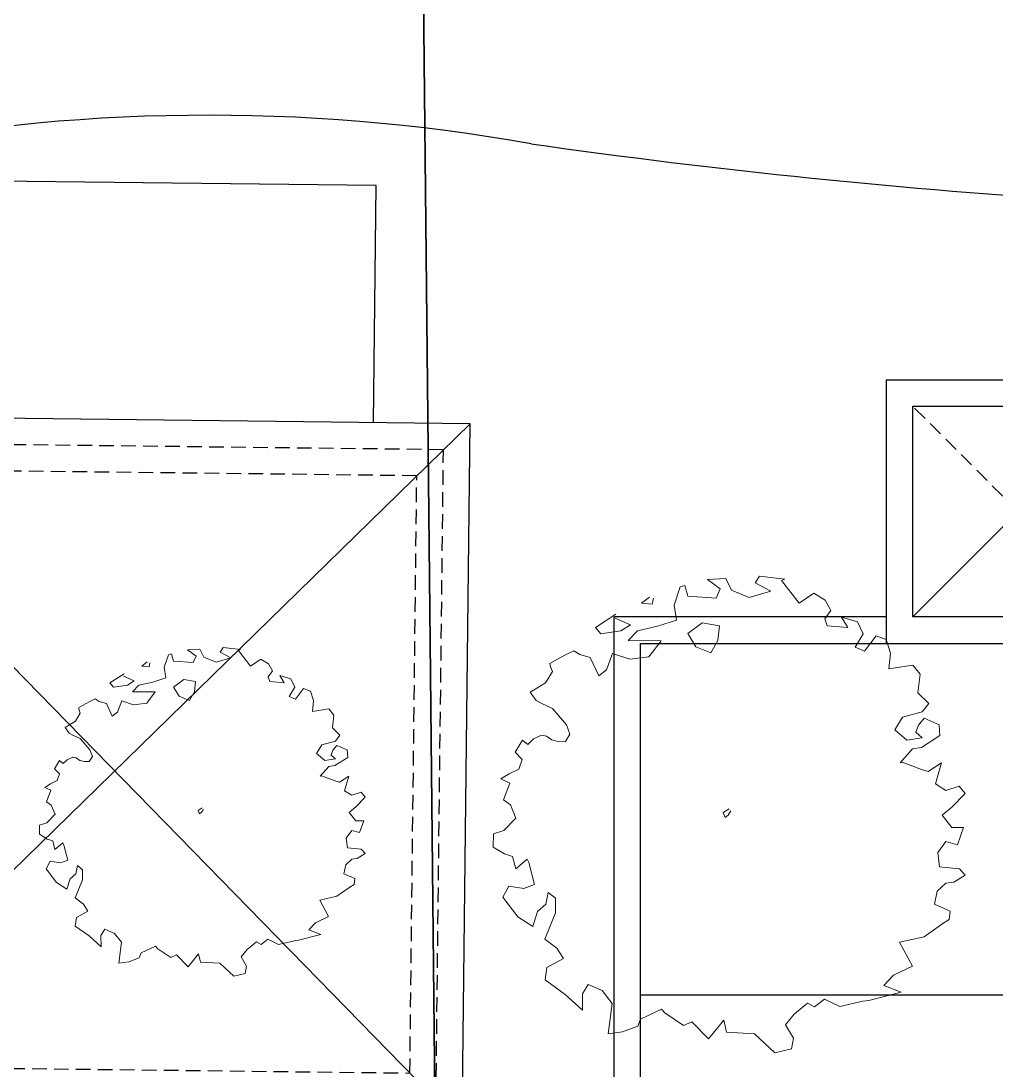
# Model space of a CAD drawing. Extents: x 2080 to 102399, y 2071 to 93424.
# Drawn here: x 84417.2 to 84750.1, y 79657 to 80015.3 of the extents above; entities that cross this region are included whole.
import ezdxf

# ---------------------------------------------------------------- set-up
doc = ezdxf.new("R2010")
doc.units = 0
doc.header["$LTSCALE"] = 20
doc.header["$MEASUREMENT"] = 0
doc.linetypes.add('HIDDEN', pattern=[0.375, 0.25, -0.125])
for name, color, linetype, lineweight in [('division', 13, 'Continuous', 18), ('Mango tree', 96, 'Continuous', 5), ('sappotta', 114, 'Continuous', 5)]:
    doc.layers.add(name, color=color, linetype=linetype, lineweight=lineweight)
for name, color, linetype in [('road', 2, 'Continuous'), ('Roof lilne', 31, 'Continuous'), ('wall', 13, 'Continuous')]:
    doc.layers.add(name, color=color, linetype=linetype)

# ---------------------------------------------------------------- blocks, each defined once
blk = doc.blocks.new('NEEM')
at = {"layer": 'sappotta', "linetype": 'Continuous'}
for p, q in [((0.1621555200003968, 1.143668736000109), (0.1417881600004876, 1.111901183999635)), ((0.2827906559996336, 1.129819391999263), (0.1621555200003968, 1.143668736000109)), ((-0.1911421439999685, 1.098867456000335), (-0.2130739199992604, 1.092349440000362)), ((-0.1770393599990712, 1.048361471999215), (-0.1911421439999685, 1.098867456000335)), ((0.003133440000510745, 1.132266239999808), (-0.08303616000011971, 1.127377152000008)), ((-0.08303616000011971, 1.127377152000008), (-0.02271744000017861, 1.083389183998861)), ((0.02976768000007723, 1.076871167998888), (0.003133440000510745, 1.132266239999808)), ((0.1417881600004876, 1.111901183999635), (0.2162073600002259, 1.071984383999734)), ((0.2671257600004537, 1.123303679999935), (0.2827906559996336, 1.129819391999263)), ((0.3509429760006242, 1.015778303999014), (0.2671257600004537, 1.123303679999935)), ((-0.2130739199992604, 1.092349440000362), (-0.242058239999551, 1.006818048000241)), ((-0.04308480000008785, 1.039401215999987), (-0.1770393599990712, 1.048361471999215)), ((-0.02271744000017861, 1.083389183998861), (-0.04308480000008785, 1.039401215999987)), ((0.1143705600006797, 1.04266137599916), (0.02976768000007723, 1.076871167998888)), ((0.2162073600002259, 1.071984383999734), (0.1143705600006797, 1.04266137599916)), ((0.4206643200004692, 1.063024127998688), (0.3509429760006242, 1.015778303999014)), ((0.4731494400002703, 1.029627648000314), (0.4206643200004692, 1.063024127998688)), ((-0.3587788799995906, 1.04347468800006), (-0.3955967999995664, 1.015778303999014)), ((-0.3955967999995664, 1.015778303999014), (-0.3454617599991252, 1.010891520000314)), ((-0.3454617599991252, 1.010891520000314), (-0.3399805439994452, 1.038587903999087)), ((-0.242058239999551, 1.006818048000241), (-0.2303078400000231, 0.9351359999986926)), ((0.5005670399996234, 0.981568511999285), (0.4731494400002703, 1.029627648000314)), ((-0.5170176000001447, 0.9628323839997392), (-0.6141542400000617, 0.9009239040005923)), ((-0.5209343999995326, 0.9449118719994658), (-0.5209343999995326, 0.9449118719994658)), ((-0.4488652799991542, 0.9131420160001653), (-0.5209343999995326, 0.9449118719994658)), ((0.471582720000697, 0.9416517119998389), (0.5005670399996234, 0.981568511999285)), ((0.5514831360005701, 0.9498009599992656), (0.5812531200003832, 0.9001105919996917)), ((0.6266880000002857, 0.927804672000093), (0.5514831360005701, 0.9498009599992656)), ((-0.6141542400000617, 0.9009239040005923), (-0.5890867199996137, 0.8699719679993905)), ((-0.4935167999997248, 0.8838190079995911), (-0.4488652799991542, 0.9131420160001653)), ((-0.3196108799998001, 0.905810687999292), (-0.415180799999689, 0.8838190079995911)), ((-0.2303078400000231, 0.9351359999986926), (-0.3196108799998001, 0.905810687999292)), ((-0.1081036799996582, 0.9221022719993925), (-0.1770393599990712, 0.871598591998918)), ((-0.02741759999980786, 0.9082529279985465), (-0.1081036799996582, 0.9221022719993925)), ((-0.03446783999970648, 0.839017727999817), (-0.02741759999980786, 0.9082529279985465)), ((0.4825497600004383, 0.9082529279985465), (0.471582720000697, 0.9416517119998389)), ((0.5812531200003832, 0.9001105919996917), (0.4825497600004383, 0.9082529279985465)), ((0.6541055999996388, 0.8699719679993905), (0.6266880000002857, 0.927804672000093)), ((-0.5890867199996137, 0.8699719679993905), (-0.4935167999997248, 0.8838190079995911)), ((-0.415180799999689, 0.8838190079995911), (-0.4590489599995635, 0.839017727999817)), ((-0.1770393599990712, 0.871598591998918), (-0.1394403839994993, 0.8088767999988704)), ((0.6157209600005444, 0.8064322559989705), (0.6541055999996388, 0.8699719679993905)), ((0.7152076800007308, 0.8601960959986172), (0.6603724800006603, 0.7876984320000702)), ((0.7622092800002065, 0.8439045119985167), (0.7152076800007308, 0.8601960959986172)), ((-0.4590489599995635, 0.839017727999817), (-0.3031603199992787, 0.8373887999996441)), ((-0.3031603199992787, 0.8373887999996441), (-0.3611312639995958, 0.7616309759991964)), ((-0.1394403839994993, 0.8088767999988704), (-0.06736895999983972, 0.7795514879994698)), ((-0.06736895999983972, 0.7795514879994698), (-0.03446783999970648, 0.839017727999817)), ((0.6603724800006603, 0.7876984320000702), (0.6157209600005444, 0.8064322559989705)), ((0.7825766400001157, 0.778738175999024), (0.7622092800002065, 0.8439045119985167)), ((-0.7825766400001157, 0.7567441920004967), (-0.8303639039995687, 0.7290501120000954)), ((-0.7488921599992864, 0.7738513919998695), (-0.7825766400001157, 0.7567441920004967)), ((-0.7167743999998493, 0.7893273600002431), (-0.7488921599992864, 0.7738513919998695)), ((-0.6885734399993453, 0.7722201599985965), (-0.7167743999998493, 0.7893273600002431)), ((-0.6384383999993588, 0.757559807999769), (-0.6885734399993453, 0.7722201599985965)), ((-0.5984870399997817, 0.6720284159996481), (-0.6384383999993588, 0.757559807999769)), ((-0.5334681599993019, 0.7762959359997694), (-0.561671423999087, 0.6989091839991488)), ((-0.4519987199996649, 0.7502261760000692), (-0.5334681599993019, 0.7762959359997694)), ((-0.3611312639995958, 0.7616309759991964), (-0.4519987199996649, 0.7502261760000692)), ((0.7755264000002171, 0.7037959680001222), (0.7825766400001157, 0.778738175999024)), ((-0.8303639039995687, 0.7290501120000954), (-0.8264447999990807, 0.7143874560006225)), ((-0.8264447999990807, 0.7143874560006225), (-0.8178278400000636, 0.6923934719998215)), ((-0.561671423999087, 0.6989091839991488), (-0.5984870399997817, 0.6720284159996481)), ((0.888330240000414, 0.7225320960001227), (0.7755264000002171, 0.7037959680001222)), ((0.923579136000626, 0.6785441279989755), (0.888330240000414, 0.7225320960001227)), ((-0.8178278400000636, 0.6923934719998215), (-0.8499455999999554, 0.6378140159986287)), ((0.9126144000001659, 0.5905704959996001), (0.923579136000626, 0.6785441279989755)), ((-0.8922470399998019, 0.6125644800004011), (-0.922798079999211, 0.593830655999227)), ((-0.8499455999999554, 0.6378140159986287), (-0.8922470399998019, 0.6125644800004011)), ((-0.922798079999211, 0.593830655999227), (-0.8945971200000713, 0.5547294719990532)), ((-0.8945971200000713, 0.5547294719990532), (-0.8679628799991406, 0.5400668159995803)), ((0.9643161600006351, 0.5408801280000262), (0.9126144000001659, 0.5905704959996001)), ((-0.8679628799991406, 0.5400668159995803), (-0.8178278400000636, 0.5172595200001524)), ((-0.8178278400000636, 0.5172595200001524), (-0.7520255999997971, 0.4398727679995318)), ((0.8397619200004556, 0.4749004799996328), (0.9337651200003165, 0.5001523199985058)), ((0.9337651200003165, 0.5001523199985058), (0.9643161600006351, 0.5408801280000262)), ((0.8037273600002663, 0.4146232319990304), (0.8397619200004556, 0.4749004799996328)), ((0.9423820800002431, 0.4708270079991053), (0.9165312000004633, 0.4374305279984583)), ((1.01366784000038, 0.4390594559990859), (0.9423820800002431, 0.4708270079991053)), ((-0.7520255999997971, 0.4398727679995318), (-0.7347939840001345, 0.3942558720004854)), ((0.8601292800003648, 0.3665617920000841), (0.8037273600002663, 0.4146232319990304)), ((0.9165312000004633, 0.4374305279984583), (0.903997440000694, 0.4040340479996303)), ((0.903997440000694, 0.4040340479996303), (0.9329817600000752, 0.3779665919992112)), ((1.017584639999768, 0.3885557759986114), (1.01366784000038, 0.4390594559990859)), ((-0.9603993599994283, 0.3657461759985381), (-0.9940838399993481, 0.3095423999984632)), ((-0.9345484799996484, 0.3453834239990101), (-0.9603993599994283, 0.3657461759985381)), ((-0.9079165439998178, 0.3722641919985108), (-0.9345484799996484, 0.3453834239990101)), ((-0.8695295999996233, 0.389369087999512), (-0.9079165439998178, 0.3722641919985108)), ((-0.8460287999992033, 0.3861135359993568), (-0.8695295999996233, 0.389369087999512)), ((-0.8209612799996648, 0.367375103998711), (-0.8460287999992033, 0.3861135359993568)), ((-0.7880601599999864, 0.3592327679998562), (-0.8209612799996648, 0.367375103998711)), ((-0.7567257599994264, 0.3608593919998384), (-0.7880601599999864, 0.3592327679998562)), ((-0.7347939840001345, 0.3942558720004854), (-0.7567257599994264, 0.3608593919998384)), ((0.9329817600000752, 0.3779665919992112), (0.8601292800003648, 0.3665617920000841)), ((0.929846016000738, 0.3315363839988095), (1.017584639999768, 0.3885557759986114)), ((-0.9940838399993481, 0.3095423999984632), (-0.9611827199996696, 0.274514687998817)), ((0.8287948799998048, 0.259036415999617), (0.8875468800006274, 0.3258339839985638)), ((0.8875468800006274, 0.3258339839985638), (0.929846016000738, 0.3315363839988095)), ((-0.9611827199996696, 0.274514687998817), (-0.9776355839999269, 0.2289000959999612)), ((0.8381951999999728, 0.2622965759987892), (0.8287948799998048, 0.259036415999617)), ((0.9306316800002605, 0.2280844799984152), (0.8381951999999728, 0.2622965759987892)), ((1.025418240000363, 0.259036415999617), (0.961966079999911, 0.2174952959990151)), ((0.9964316160003364, 0.1596579839988408), (1.025418240000363, 0.259036415999617)), ((-1.023070463999375, 0.2077194240005156), (-1.062236159998974, 0.1824652800005424)), ((-0.9776355839999269, 0.2289000959999612), (-1.023070463999375, 0.2077194240005156)), ((0.961966079999911, 0.2174952959990151), (0.9306316800002605, 0.2280844799984152)), ((-1.062236159998974, 0.1824652800005424), (-1.019934720000492, 0.1621025279991954)), ((-1.019934720000492, 0.1621025279991954), (-1.048921344000064, 0.08390476800059332)), ((1.045785600000272, 0.1287060480003674), (0.9964316160003364, 0.1596579839988408)), ((1.109237759999814, 0.1490711040005408), (1.045785600000272, 0.1287060480003674)), ((1.073984256000585, 0.04887705599867331), (1.137438720000318, 0.1140433919986208)), ((1.137438720000318, 0.1140433919986208), (1.109237759999814, 0.1490711040005408)), ((-1.048921344000064, 0.08390476800059332), (-1.016801279999527, 0.05946854399871881)), ((-1.016801279999527, 0.05946854399871881), (-0.9909503999997469, -0.002442240001073515)), ((0.01958399999966787, 0.04073241599871835), (-0.0094003199992585, 0.02443852800024615)), ((-0.0094003199992585, 0.02443852800024615), (0, 0)), ((0, 0), (0.0140981760005161, 0.01140710399977252)), ((0.0140981760005161, 0.01140710399977252), (0.02741760000026261, 0.03095654400021886)), ((1.028551680000419, 0.0105914880000455), (1.073984256000585, 0.04887705599867331)), ((1.073984256000585, -0.04724121600020226), (1.028551680000419, 0.0105914880000455)), ((-0.9909503999997469, -0.002442240001073515), (-1.048135679999177, -0.06190387199967518)), ((1.128821759999937, -0.04724121600020226), (1.073984256000585, -0.04724121600020226)), ((1.099835136000365, -0.1287014400008957), (1.128821759999937, -0.04724121600020226)), ((-1.097487359998922, -0.07738214400114884), (-1.098270719999164, -0.1401062400000228)), ((-1.048135679999177, -0.06190387199967518), (-1.097487359998922, -0.07738214400114884)), ((-1.098270719999164, -0.1401062400000228), (-1.044218879999789, -0.1726871040013975)), ((1.007400960000268, -0.1661690880009701), (1.045785600000272, -0.1140364800003226)), ((1.045785600000272, -0.1140364800003226), (1.099835136000365, -0.1287014400008957)), ((-1.044218879999789, -0.1726871040013975), (-1.006619904000218, -0.1849075199997969)), ((-1.006619904000218, -0.1849075199997969), (-0.9917337599999883, -0.2435581440004171)), ((-0.9917337599999883, -0.2435581440004171), (-0.936898559999463, -0.1979389440002706)), ((-0.936898559999463, -0.1979389440002706), (-0.9298483199991097, -0.2134172159994705)), ((1.016017920001104, -0.2337799680008175), (1.007400960000268, -0.1661690880009701)), ((-0.9298483199991097, -0.2134172159994705), (-0.9024307199993018, -0.3176824320007654)), ((1.110021120000056, -0.2427425280011448), (1.016017920001104, -0.2337799680008175)), ((1.136655360000077, -0.2728811520009913), (1.110021120000056, -0.2427425280011448)), ((1.083386880000489, -0.3062776319998193), (1.136655360000077, -0.2728811520009913)), ((-1.024634880000121, -0.3250137599998197), (-1.052054783999665, -0.3779596800013678)), ((-0.952565759999743, -0.3364185600007659), (-1.024634880000121, -0.3250137599998197)), ((-0.9024307199993018, -0.3176824320007654), (-0.952565759999743, -0.3364185600007659)), ((1.004267520000212, -0.3494522880000659), (1.044999936000295, -0.3111667200014381)), ((1.044999936000295, -0.3111667200014381), (1.083386880000489, -0.3062776319998193)), ((-1.052054783999665, -0.3779596800013678), (-0.9815500799995789, -0.4708224000000882)), ((-0.8483788799994727, -0.4113584640008412), (-0.8374118399997315, -0.3551523839996662)), ((-0.8374118399997315, -0.3551523839996662), (-0.802944000000025, -0.3828487680007129)), ((-0.802944000000025, -0.3828487680007129), (-0.802944000000025, -0.4520862720000878)), ((0.9917337599999883, -0.4105451519999406), (1.004267520000212, -0.3494522880000659)), ((-0.9102643199994418, -0.5156236799998624), (-0.8883302399990498, -0.4455682560001151)), ((-0.8883302399990498, -0.4455682560001151), (-0.8483788799994727, -0.4113584640008412)), ((1.066152960000181, -0.4431260160008605), (0.9917337599999883, -0.4105451519999406)), ((1.061452800000552, -0.4838538240005619), (1.066152960000181, -0.4431260160008605)), ((-0.9815500799995789, -0.4708224000000882), (-0.9102643199994418, -0.5156236799998624)), ((-0.802944000000025, -0.4520862720000878), (-0.8530813440002021, -0.5759032320011102)), ((1.03168512000002, -0.5025922560012077), (1.061452800000552, -0.4838538240005619)), ((0.9431654400004845, -0.5653140480012553), (1.03168512000002, -0.5025922560012077)), ((-0.8530813440002021, -0.5759032320011102), (-0.796677119999913, -0.6190732799996113)), ((0.8264424959997996, -0.5913792000014837), (0.9431654400004845, -0.5653140480012553)), ((0.886763520000386, -0.7037913600011052), (0.8264424959997996, -0.5913792000014837)), ((-0.796677119999913, -0.6190732799996113), (-0.7661260799995944, -0.6679503360001036)), ((-0.7661260799995944, -0.6679503360001036), (-0.8444620800000848, -0.7103093760010779)), ((-0.8444620800000848, -0.7103093760010779), (-0.8522956800002248, -0.7697710079996796)), ((0.7974581760008732, -0.7469637120002517), (0.886763520000386, -0.7037913600011052)), ((-0.8522956800002248, -0.7697710079996796), (-0.7575114239989489, -0.838197504001073)), ((-0.6760396800000308, -0.835752960001173), (-0.6486220799997682, -0.7909516800013989)), ((-0.6486220799997682, -0.7909516800013989), (-0.5820364799992603, -0.8202746879996994)), ((0.75124224000092, -0.796651776001454), (0.7974581760008732, -0.7469637120002517)), ((-0.7575114239989489, -0.838197504001073), (-0.6752563199997894, -0.9123240960002477)), ((-0.6752563199997894, -0.9123240960002477), (-0.6760396800000308, -0.835752960001173)), ((-0.5820364799992603, -0.8202746879996994), (-0.5342538239992791, -0.8805542400009472)), ((0.6799564800003282, -0.8667048960001011), (0.834278400000585, -0.8276083199993991)), ((0.834278400000585, -0.8276083199993991), (0.75124224000092, -0.796651776001454)), ((-0.5342538239992791, -0.8805542400009472), (-0.5538355199992111, -1.024733952001043)), ((0.3266588160004176, -0.931873536000694), (0.3908966400003919, -0.8789276160014197)), ((0.3908966400003919, -0.8789276160014197), (0.4230144000007385, -0.8968458240010477)), ((0.4230144000007385, -0.8968458240010477), (0.4700160000002143, -0.8601891840007738)), ((0.4700160000002143, -0.8601891840007738), (0.5428684799999246, -0.8960302080013207)), ((0.5428684799999246, -0.8960302080013207), (0.651753216000543, -0.8707806720012741)), ((0.651753216000543, -0.8707806720012741), (0.6799564800003282, -0.8667048960001011)), ((-0.4010803199994371, -0.9546808320001219), (-0.3015936000001602, -0.9074350080004479)), ((-0.3015936000001602, -0.9074350080004479), (-0.2859263999998802, -0.9261711360004483)), ((-0.2859263999998802, -0.9261711360004483), (-0.1966233600001033, -0.9856350719996954)), ((0.2867097600001216, -0.9823772160011686), (0.3266588160004176, -0.931873536000694)), ((-0.4856855039993206, -1.014960384000915), (-0.4128330240000651, -0.9880796159995953)), ((-0.4128330240000651, -0.9880796159995953), (-0.4010803199994371, -0.9546808320001219)), ((-0.1966233600001033, -0.9856350719996954), (-0.1574576639991392, -0.9685301760009679)), ((-0.1574576639991392, -0.9685301760009679), (-0.07833600000003571, -1.049170176000644)), ((-0.07833600000003571, -1.049170176000644), (-0.006266880000111996, -0.9603832320008223)), ((-0.006266880000111996, -0.9603832320008223), (0.006264575999921362, -1.017402624000169)), ((0.3235276800005522, -1.045914624000943), (0.2867097600001216, -0.9823772160011686)), ((-0.5538355199992111, -1.024733952001043), (-0.4856855039993206, -1.014960384000915)), ((0.006264575999921362, -1.017402624000169), (0.1394380800002182, -1.025549568000315)), ((0.1394380800002182, -1.025549568000315), (0.2357890560001579, -1.115152128000318)), ((0.3141273600003842, -1.096416000000318), (0.3235276800005522, -1.045914624000943)), ((0.2357890560001579, -1.115152128000318), (0.3141273600003842, -1.096416000000318))]:
    blk.add_line(p, q, dxfattribs=at)
blk = doc.blocks.new('A$C4BBE2067')
for p, q in [((9.000001273372618, 392.9999976846448), (9.000001273372618, 320.9999976846602)), ((9.000001273372618, 392.9999976846448), (99.00000127334351, 392.9999976846666)), ((99.00000127334351, 392.9999976846666), (99.00000127334351, 320.9999976846602)), ((27.00000127334715, 388.4999976846484), (27.00000127334715, 383.9999976846557)), ((27.00000127334351, 388.4999976846484), (81.00000127337626, 388.499997684663)), ((81.0000012733799, 383.999997684663), (81.0000012733799, 388.499997684663)), ((18.00000127337262, 383.9999976846539), (18.00000127337262, 320.9999976846602)), ((18.00000127337262, 383.9999976846539), (27.00000127334715, 383.9999976846557)), ((18.00000127337262, 383.9999976846539), (90.00000127334351, 320.9999976846602)), ((90.00000127334351, 383.9999976846648), (18.00000127337262, 320.9999976846602)), ((81.0000012733799, 383.999997684663), (90.00000127334351, 383.9999976846648)), ((90.00000127334351, 383.9999976846648), (90.00000127334351, 320.9999976846602))]:
    blk.add_line(p, q)
at = {"layer": 'Roof lilne'}
for p, q in [((1.273343514185399e-06, 320.9999976846602), (1.273343514185399e-06, 80.99999768466023)), ((240.0000012733435, 320.9999976846602), (1.273343514185399e-06, 320.9999976846602)), ((240.0000012733435, 320.9999976846602), (1.273343514185399e-06, 80.99999768466023)), ((1.273343514185399e-06, 320.9999976846602), (240.0000012733726, 80.99999768470389)), ((240.0000012733435, 320.9999976846602), (240.0000012733726, 80.99999768470389)), ((1.273343514185399e-06, 80.99999768466023), (240.0000012733726, 80.99999768470389)), ((33.00000127331441, 80.9999976846675), (33.00000127334351, -2.315317942702677e-06)), ((207.0000012733144, 80.99999768469661), (207.0000012733435, -2.315317942702677e-06)), ((33.00000127334351, -2.315317942702677e-06), (207.0000012733435, -2.315317942702677e-06))]:
    blk.add_line(p, q, dxfattribs=at)
at = {"layer": 'wall', "color": 7, "linetype": 'HIDDEN'}
for p, q in [((9.000001273343514, 311.9999976846602), (9.000001273343514, 89.99999768466023)), ((231.0000012733726, 311.9999976846602), (9.000001273343514, 311.9999976846602)), ((231.0000012733726, 311.9999976846602), (231.0000012733726, 89.99999768470389)), ((18.00000127331441, 302.9999976846675), (18.00000127334351, 98.99999768466023)), ((222.0000012733435, 302.999997684653), (18.00000127331441, 302.9999976846675)), ((222.0000012733435, 302.999997684653), (222.0000012733726, 98.99999768471116)), ((18.00000127334351, 98.99999768466023), (222.0000012733726, 98.99999768471116)), ((9.000001273343514, 89.99999768466023), (231.0000012733726, 89.99999768470389))]:
    blk.add_line(p, q, dxfattribs=at)
blk = doc.blocks.new('A$C771B4E2E')
at = {"lineweight": -2}
for p, q in [((-28.04860196176095, -6.318499723679906), (-172.0486019617608, -6.318499723679793)), ((-156.9626264973808, -171.3184997236799), (-120.9626264973811, -135.3184997236799))]:
    blk.add_line(p, q, dxfattribs=at)
at = {"linetype": 'HIDDEN', "lineweight": -2}
blk.add_line((-156.9626264973808, -171.3184997236799), (-120.9626264973811, -207.3184997236799), dxfattribs=at)
at = {"layer": 'wall', "color": 2, "lineweight": -2}
for p, q in [((-19.04860196176082, 98.68150027632032), (-19.04860196176082, -135.3184997236799)), ((-28.04860196176105, 89.68150027631987), (-28.04860196176082, -126.3184997236799)), ((-28.04860196176105, -126.3184997236799), (-111.9626264973808, -126.3184997236798)), ((-111.9626264973808, -135.3184997236799), (-19.04860196176071, -135.3184997236799))]:
    blk.add_line(p, q, dxfattribs=at)
at = {"layer": 'wall', "lineweight": -2}
for p, q in [((-111.9626264973808, -126.3184997236798), (-216.9626264973808, -126.3184997236797)), ((-111.9626264973808, -126.3184997236798), (-111.9626264973808, -216.3184997236799)), ((-216.9626264973808, -135.3184997236799), (-120.9626264973812, -135.3184997236799)), ((-120.9626264973811, -135.3184997236799), (-120.9626264973808, -207.3184997236799)), ((-120.9626264973811, -207.3184997236799), (-406.0486019617607, -207.31849972368)), ((-111.9626264973808, -216.3184997236799), (-415.0486019617608, -216.31849972368))]:
    blk.add_line(p, q, dxfattribs=at)

msp = doc.modelspace()

# ---------------------------------------------------------------- linework, layer by layer
at = {"layer": 'division', "lineweight": 35, "ltscale": 0.25}
msp.add_line((84567.48533068197, 78766.37963411104), (84552.01982780738, 80276.17386155933), dxfattribs=at)
at = {"layer": 'road', "linetype": 'Continuous', "ltscale": 0.5}
for centre, radius, start, end in [((84481.17199006723, 79355.53431911547), 627.5478199389645, 79.88759015690265, 101.3991265935704), ((84928.90626901442, 82331.2983239124), 2382.003091031659, 261.8532933559247, 271.1424509974036)]:
    msp.add_arc(centre, radius, start, end, dxfattribs=at)

# ---------------------------------------------------------------- block references
at = {"ltscale": 0.5}
for name, p, rotation in [('A$C4BBE2067', (84571.48849737909, 79958.72235948658, -0.1016563944583879), 179.3346011957849), ('A$C771B4E2E', (84600.70938808673, 79676.38786037665), 180)]:
    msp.add_blockref(name, p, dxfattribs=dict(at, rotation=rotation))
at = {"layer": 'Mango tree', "linetype": 'Continuous'}
for p, xscale, yscale, zscale in [((84657.60623896567, 79743.21712025191), 72.08660850516753, 72.08660850516753, 72.08660850516753), ((84478.13039843475, 79744.44211437406), 49.73619491429417, 49.73619491429417, 49.73619491429417)]:
    msp.add_blockref('NEEM', p, dxfattribs=dict(at, xscale=xscale, yscale=yscale, zscale=zscale))

doc.saveas('drawing.dxf')
